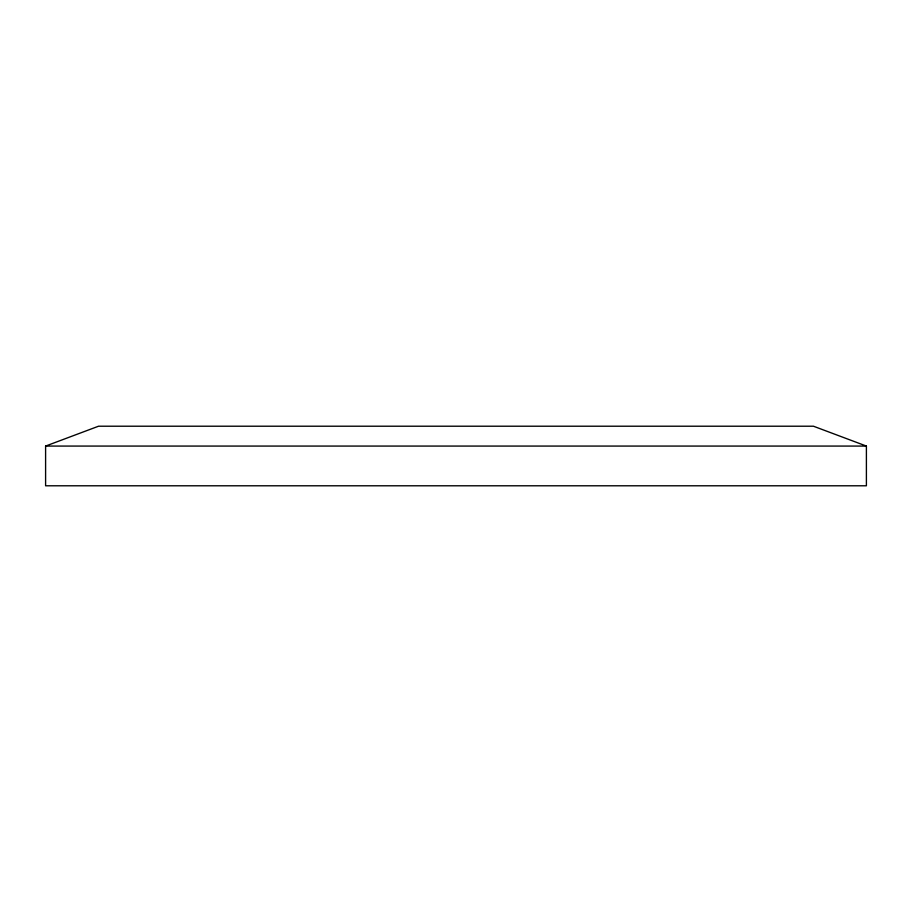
<?xml version="1.0" encoding="UTF-8"?>
<svg xmlns="http://www.w3.org/2000/svg" width="912" height="912" viewBox="0 0 912 912"><rect width="100%" height="100%" fill="white"/><g stroke="black" fill="none" stroke-linecap="round" stroke-linejoin="round"><path stroke-width="1.37" d="M45.6 446.071L98.553 426.212L813.447 426.212L866.4 446.071L866.4 485.788L45.6 485.788L45.6 446.071L866.4 446.071"/></g></svg>
